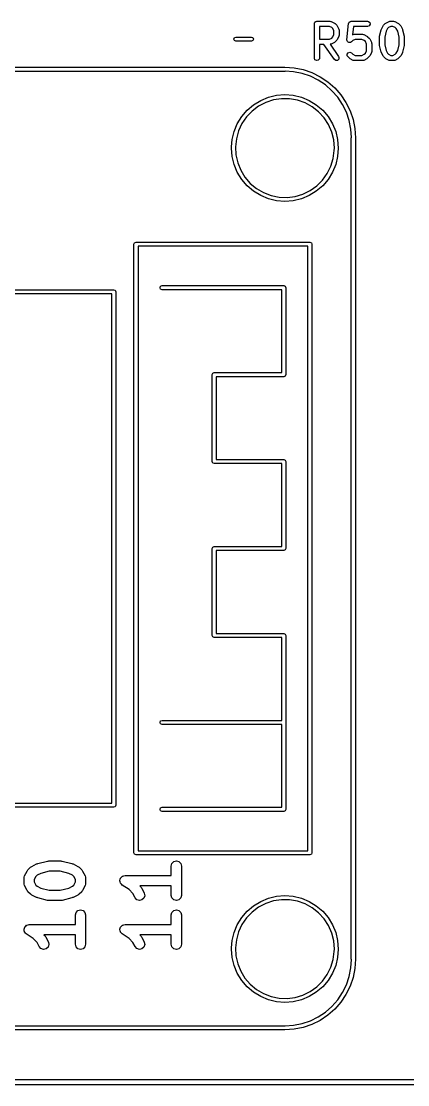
# Model space of a CAD drawing. Extents: x 10 to 287, y -200 to -10.
# Drawn here: x 117.65 to 128.94, y -122.34 to -91.28 of the extents above; entities that cross this region are included whole.
import ezdxf

# ---------------------------------------------------------------- set-up
doc = ezdxf.new("R2010")
doc.units = 0
doc.layers.add('BLACK', color=7, linetype='CONTINUOUS')

msp = doc.modelspace()

# ---------------------------------------------------------------- linework, layer by layer
at = {"layer": 'BLACK', "linetype": 'CONTINUOUS'}
for p, q in [((126.212, -91.3394), (126.214, -91.3365)), ((126.214, -91.3365), (126.215, -91.3267)), ((126.215, -91.3267), (126.228, -91.3118)), ((126.228, -91.3118), (126.238, -91.2949)), ((126.238, -91.2949), (126.244, -91.2926)), ((126.244, -91.2926), (126.248, -91.2874)), ((126.248, -91.2874), (126.267, -91.284)), ((126.267, -91.284), (126.286, -91.2774)), ((126.286, -91.2774), (126.667, -91.2774)), ((126.667, -91.2774), (126.692, -91.2819)), ((126.692, -91.2819), (126.696, -91.2848)), ((126.696, -91.2848), (126.7, -91.2853)), ((126.7, -91.2853), (126.795, -91.3329)), ((126.795, -91.3329), (126.813, -91.3463)), ((127.212, -91.3394), (127.213, -91.3367)), ((127.213, -91.3367), (127.218, -91.3198)), ((127.218, -91.3198), (127.23, -91.3087)), ((127.23, -91.3087), (127.238, -91.2949)), ((127.238, -91.2949), (127.247, -91.2913)), ((127.247, -91.2913), (127.255, -91.284)), ((127.255, -91.284), (127.271, -91.2828)), ((127.271, -91.2828), (127.286, -91.2774)), ((127.286, -91.2774), (127.762, -91.2774)), ((127.762, -91.2774), (127.788, -91.2819)), ((127.788, -91.2819), (127.827, -91.3149)), ((127.827, -91.3149), (127.836, -91.3654)), ((128.28, -91.347), (128.299, -91.3341)), ((128.299, -91.3341), (128.3, -91.3329)), ((128.3, -91.3329), (128.395, -91.2853)), ((128.395, -91.2853), (128.42, -91.2779)), ((128.42, -91.2779), (128.424, -91.2789)), ((128.424, -91.2789), (128.429, -91.2774)), ((128.429, -91.2774), (128.524, -91.2774)), ((128.524, -91.2774), (128.549, -91.2819)), ((128.549, -91.2819), (128.553, -91.2848)), ((128.553, -91.2848), (128.557, -91.2853)), ((128.557, -91.2853), (128.653, -91.3329)), ((128.653, -91.3329), (128.671, -91.3463)), ((126.211, -91.3524), (126.212, -91.3426)), ((126.211, -92.3524), (126.211, -91.3524)), ((126.212, -91.3426), (126.212, -91.3394)), ((126.361, -91.4274), (126.361, -91.8012)), ((126.649, -91.4274), (126.361, -91.4274)), ((126.717, -91.4616), (126.649, -91.4274)), ((126.748, -91.492), (126.717, -91.4616)), ((126.782, -91.5606), (126.748, -91.492)), ((126.782, -91.668), (126.782, -91.5606)), ((126.813, -91.3463), (126.815, -91.347)), ((126.815, -91.347), (126.863, -91.3946)), ((126.863, -91.3946), (126.875, -91.413)), ((126.875, -91.413), (126.877, -91.4141)), ((126.877, -91.4141), (126.924, -91.5093)), ((126.924, -91.5093), (126.932, -91.5343)), ((126.932, -91.5343), (126.931, -91.5386)), ((126.931, -91.5386), (126.932, -91.5429)), ((126.932, -91.5429), (126.932, -91.6857)), ((127.163, -91.8211), (127.211, -91.3449)), ((127.211, -91.3449), (127.212, -91.3411)), ((127.212, -91.3411), (127.212, -91.3394)), ((127.354, -91.4274), (127.329, -91.6756)), ((127.762, -91.4274), (127.354, -91.4274)), ((127.81, -91.4098), (127.762, -91.4274)), ((127.836, -91.3654), (127.81, -91.4098)), ((128.118, -91.7151), (128.165, -91.5247)), ((128.165, -91.5247), (128.171, -91.5128)), ((128.171, -91.5093), (128.219, -91.4141)), ((128.171, -91.5128), (128.171, -91.5093)), ((128.219, -91.4141), (128.232, -91.3961)), ((128.232, -91.3961), (128.233, -91.3946)), ((128.233, -91.3946), (128.28, -91.347)), ((128.309, -91.569), (128.265, -91.7426)), ((128.347, -91.492), (128.309, -91.569)), ((128.378, -91.4616), (128.347, -91.492)), ((128.446, -91.4274), (128.378, -91.4616)), ((128.506, -91.4274), (128.446, -91.4274)), ((128.575, -91.4616), (128.506, -91.4274)), ((128.605, -91.492), (128.575, -91.4616)), ((128.644, -91.569), (128.605, -91.492)), ((128.687, -91.7426), (128.644, -91.569)), ((128.671, -91.3463), (128.672, -91.347)), ((128.672, -91.347), (128.72, -91.3946)), ((128.72, -91.3946), (128.733, -91.413)), ((128.733, -91.413), (128.734, -91.4141)), ((128.734, -91.4141), (128.781, -91.5093)), ((128.781, -91.5093), (128.785, -91.5217)), ((128.785, -91.5217), (128.787, -91.5247)), ((128.787, -91.5247), (128.835, -91.7151)), ((123.857, -91.7971), (123.875, -91.7546)), ((123.875, -91.8395), (123.857, -91.7971)), ((123.875, -91.7546), (123.917, -91.7371)), ((123.917, -91.8571), (123.875, -91.8395)), ((123.917, -91.7371), (124.372, -91.7371)), ((124.372, -91.8571), (123.917, -91.8571)), ((124.372, -91.7371), (124.414, -91.7546)), ((124.414, -91.8395), (124.372, -91.8571)), ((124.414, -91.7546), (124.432, -91.7971)), ((124.432, -91.7971), (124.414, -91.8395)), ((126.361, -91.8012), (126.649, -91.8012)), ((126.485, -91.9512), (126.361, -91.9512)), ((126.361, -91.9512), (126.361, -92.3524)), ((126.796, -92.3954), (126.485, -91.9512)), ((126.649, -91.8012), (126.717, -91.7669)), ((126.671, -91.9497), (126.668, -91.9508)), ((126.668, -91.9508), (126.919, -92.3094)), ((126.675, -91.9507), (126.671, -91.9497)), ((126.7, -91.9433), (126.675, -91.9507)), ((126.795, -91.8957), (126.7, -91.9433)), ((126.717, -91.7669), (126.748, -91.7365)), ((126.748, -91.7365), (126.782, -91.668)), ((126.797, -91.8945), (126.795, -91.8957)), ((126.815, -91.8816), (126.797, -91.8945)), ((126.863, -91.834), (126.815, -91.8816)), ((126.877, -91.8145), (126.863, -91.8325)), ((126.863, -91.8325), (126.863, -91.834)), ((126.924, -91.7193), (126.877, -91.8145)), ((126.925, -91.7148), (126.924, -91.7193)), ((126.928, -91.7114), (126.925, -91.7148)), ((126.932, -91.6857), (126.928, -91.7114)), ((127.164, -91.8216), (127.163, -91.8211)), ((127.163, -91.822), (127.164, -91.8216)), ((127.17, -91.8464), (127.163, -91.822)), ((127.176, -91.8708), (127.17, -91.8464)), ((127.177, -91.8711), (127.176, -91.8708)), ((127.177, -91.8716), (127.177, -91.8711)), ((127.197, -91.886), (127.177, -91.8716)), ((127.218, -91.9008), (127.197, -91.886)), ((127.219, -91.901), (127.218, -91.9007)), ((127.218, -91.9007), (127.218, -91.9008)), ((127.244, -91.8988), (127.219, -91.901)), ((127.269, -91.8969), (127.244, -91.8988)), ((127.27, -91.8965), (127.269, -91.8966)), ((127.269, -91.8966), (127.269, -91.8969)), ((127.291, -91.8816), (127.27, -91.8965)), ((127.33, -91.8426), (127.291, -91.8816)), ((127.329, -91.6756), (127.347, -91.6663)), ((127.399, -91.8083), (127.33, -91.8426)), ((127.347, -91.6663), (127.372, -91.6588)), ((127.372, -91.6588), (127.377, -91.6599)), ((127.377, -91.6599), (127.381, -91.6583)), ((127.381, -91.6583), (127.619, -91.6583)), ((127.601, -91.8083), (127.399, -91.8083)), ((127.67, -91.8426), (127.601, -91.8083)), ((127.619, -91.6583), (127.645, -91.6629)), ((127.645, -91.6629), (127.648, -91.6657)), ((127.648, -91.6657), (127.653, -91.6663)), ((127.653, -91.6663), (127.748, -91.7139)), ((127.7, -91.873), (127.67, -91.8426)), ((127.735, -91.9415), (127.7, -91.873)), ((127.735, -92.1442), (127.735, -91.9415)), ((127.748, -91.7139), (127.766, -91.7272)), ((127.766, -91.7272), (127.767, -91.7279)), ((127.767, -91.7279), (127.815, -91.7755)), ((127.815, -91.7755), (127.828, -91.7939)), ((127.828, -91.7939), (127.829, -91.795)), ((127.829, -91.795), (127.877, -91.8903)), ((127.877, -91.8903), (127.884, -91.9152)), ((127.884, -91.9152), (127.883, -91.9196)), ((127.883, -91.9196), (127.885, -91.9238)), ((127.885, -91.9238), (127.885, -92.1619)), ((128.115, -91.7333), (128.118, -91.7186)), ((128.115, -91.9714), (128.115, -91.7333)), ((128.118, -91.7186), (128.118, -91.7151)), ((128.265, -91.7426), (128.265, -91.9622)), ((128.687, -91.9622), (128.687, -91.7426)), ((128.835, -91.7151), (128.836, -91.7301)), ((128.836, -91.7301), (128.837, -91.7333)), ((128.837, -91.7333), (128.837, -91.9714)), ((127.166, -92.2377), (127.195, -92.1957)), ((127.17, -92.2888), (127.166, -92.2377)), ((127.195, -92.1957), (127.245, -92.1824)), ((127.245, -92.1824), (127.291, -92.2041)), ((127.291, -92.2041), (127.33, -92.2431)), ((127.33, -92.2431), (127.399, -92.2774)), ((127.601, -92.2774), (127.67, -92.2431)), ((127.67, -92.2431), (127.7, -92.2127)), ((127.7, -92.2127), (127.735, -92.1442)), ((127.877, -92.1954), (127.829, -92.2907)), ((127.88, -92.1876), (127.877, -92.191)), ((127.877, -92.191), (127.877, -92.1954)), ((127.885, -92.1619), (127.88, -92.1876)), ((128.117, -91.9747), (128.115, -91.9714)), ((128.118, -91.9896), (128.117, -91.9747)), ((128.165, -92.1801), (128.118, -91.9896)), ((128.167, -92.183), (128.165, -92.1801)), ((128.171, -92.1954), (128.167, -92.183)), ((128.219, -92.2907), (128.171, -92.1954)), ((128.265, -91.9622), (128.309, -92.1357)), ((128.309, -92.1357), (128.347, -92.2127)), ((128.347, -92.2127), (128.378, -92.2431)), ((128.378, -92.2431), (128.446, -92.2774)), ((128.506, -92.2774), (128.575, -92.2431)), ((128.575, -92.2431), (128.605, -92.2127)), ((128.605, -92.2127), (128.644, -92.1357)), ((128.644, -92.1357), (128.687, -91.9622)), ((128.781, -92.1954), (128.734, -92.2907)), ((128.782, -92.1919), (128.781, -92.1954)), ((128.787, -92.1801), (128.782, -92.1919)), ((128.835, -91.9896), (128.787, -92.1801)), ((128.837, -91.9714), (128.834, -91.9862)), ((128.834, -91.9862), (128.835, -91.9896)), ((126.228, -92.4006), (126.211, -92.3524)), ((126.273, -92.4262), (126.228, -92.4006)), ((126.323, -92.4173), (126.273, -92.4262)), ((126.356, -92.378), (126.323, -92.4173)), ((126.361, -92.3524), (126.356, -92.378)), ((126.838, -92.4248), (126.796, -92.3954)), ((126.889, -92.4204), (126.838, -92.4248)), ((126.925, -92.3841), (126.889, -92.4204)), ((126.919, -92.3094), (126.93, -92.333)), ((126.93, -92.333), (126.925, -92.3841)), ((127.185, -92.3102), (127.17, -92.2888)), ((127.233, -92.3578), (127.185, -92.3102)), ((127.234, -92.3585), (127.233, -92.3578)), ((127.252, -92.3718), (127.234, -92.3585)), ((127.347, -92.4195), (127.252, -92.3718)), ((127.352, -92.42), (127.347, -92.4195)), ((127.355, -92.4229), (127.352, -92.42)), ((127.381, -92.4274), (127.355, -92.4229)), ((127.619, -92.4274), (127.381, -92.4274)), ((127.399, -92.2774), (127.601, -92.2774)), ((127.623, -92.4258), (127.619, -92.4274)), ((127.628, -92.4269), (127.623, -92.4258)), ((127.653, -92.4195), (127.628, -92.4269)), ((127.748, -92.3718), (127.653, -92.4195)), ((127.749, -92.3707), (127.748, -92.3718)), ((127.767, -92.3578), (127.749, -92.3707)), ((127.815, -92.3102), (127.767, -92.3578)), ((127.816, -92.3087), (127.815, -92.3102)), ((127.829, -92.2907), (127.816, -92.3087)), ((128.22, -92.2918), (128.219, -92.2907)), ((128.233, -92.3102), (128.22, -92.2918)), ((128.28, -92.3578), (128.233, -92.3102)), ((128.282, -92.3585), (128.28, -92.3578)), ((128.3, -92.3718), (128.282, -92.3585)), ((128.395, -92.4195), (128.3, -92.3718)), ((128.399, -92.42), (128.395, -92.4195)), ((128.403, -92.4229), (128.399, -92.42)), ((128.429, -92.4274), (128.403, -92.4229)), ((128.524, -92.4274), (128.429, -92.4274)), ((128.446, -92.2774), (128.506, -92.2774)), ((128.528, -92.4258), (128.524, -92.4274)), ((128.532, -92.4269), (128.528, -92.4258)), ((128.557, -92.4195), (128.532, -92.4269)), ((128.653, -92.3718), (128.557, -92.4195)), ((128.654, -92.3707), (128.653, -92.3718)), ((128.672, -92.3578), (128.654, -92.3707)), ((128.72, -92.3102), (128.672, -92.3578)), ((128.734, -92.2907), (128.72, -92.3087)), ((128.72, -92.3087), (128.72, -92.3102)), ((125.35, -92.74), (77.85, -92.74)), ((104.608, -92.62), (125.35, -92.62)), ((125.35, -92.62), (125.619, -92.6376)), ((125.359, -92.7364), (125.35, -92.74)), ((125.604, -92.7525), (125.359, -92.7364)), ((125.853, -92.8021), (125.604, -92.7525)), ((125.619, -92.6376), (125.883, -92.6902)), ((126.094, -92.8838), (125.853, -92.8021)), ((125.883, -92.6902), (126.138, -92.7768)), ((126.322, -92.9963), (126.094, -92.8838)), ((126.138, -92.7768), (126.38, -92.896)), ((126.534, -93.1376), (126.322, -92.9963)), ((126.38, -92.896), (126.604, -93.0457)), ((126.725, -93.3053), (126.534, -93.1376)), ((126.604, -93.0457), (126.807, -93.2234)), ((124.642, -93.59), (124.868, -93.4964)), ((124.868, -93.4964), (125.106, -93.4392)), ((125.106, -93.4392), (125.35, -93.42)), ((125.35, -93.42), (125.594, -93.4392)), ((125.594, -93.4392), (125.832, -93.4964)), ((125.832, -93.4964), (126.058, -93.59)), ((126.892, -93.4965), (126.725, -93.3053)), ((126.807, -93.2234), (126.984, -93.426)), ((127.034, -93.7079), (126.892, -93.4965)), ((126.984, -93.426), (127.134, -93.65)), ((124.247, -93.8769), (124.433, -93.7179)), ((124.58, -93.7573), (124.391, -93.8995)), ((124.433, -93.7179), (124.642, -93.59)), ((124.79, -93.648), (124.58, -93.7573)), ((125.015, -93.5744), (124.79, -93.648)), ((125.249, -93.5386), (125.015, -93.5744)), ((125.486, -93.5415), (125.249, -93.5386)), ((125.719, -93.583), (125.486, -93.5415)), ((125.942, -93.662), (125.719, -93.583)), ((126.15, -93.7765), (125.942, -93.662)), ((126.058, -93.59), (126.267, -93.7179)), ((126.335, -93.9232), (126.15, -93.7765)), ((126.267, -93.7179), (126.453, -93.8769)), ((127.146, -93.936), (127.034, -93.7079)), ((127.134, -93.65), (127.253, -93.8917)), ((123.96, -94.2718), (124.088, -94.0631)), ((124.088, -94.0631), (124.247, -93.8769)), ((124.227, -94.0707), (124.094, -94.2663)), ((124.391, -93.8995), (124.227, -94.0707)), ((126.495, -94.0984), (126.335, -93.9232)), ((126.453, -93.8769), (126.612, -94.0631)), ((126.623, -94.2972), (126.495, -94.0984)), ((126.612, -94.0631), (126.74, -94.2718)), ((127.228, -94.1768), (127.146, -93.936)), ((127.253, -93.8917), (127.34, -94.1468)), ((123.866, -94.4979), (123.96, -94.2718)), ((124.094, -94.2663), (123.994, -94.4811)), ((126.718, -94.5143), (126.623, -94.2972)), ((126.74, -94.2718), (126.834, -94.4979)), ((127.278, -94.4262), (127.228, -94.1768)), ((127.294, -94.6713), (127.278, -94.4262)), ((127.34, -94.1468), (127.392, -94.4111)), ((127.392, -94.4111), (127.41, -94.68)), ((123.793, -94.9447), (123.809, -94.736)), ((123.809, -94.736), (123.866, -94.4979)), ((123.931, -94.7092), (123.905, -94.9447)), ((123.994, -94.4811), (123.931, -94.7092)), ((126.776, -94.744), (126.718, -94.5143)), ((126.795, -94.98), (126.776, -94.744)), ((126.834, -94.4979), (126.891, -94.736)), ((126.891, -94.736), (126.91, -94.98)), ((127.29, -94.68), (127.294, -94.6713)), ((127.29, -118.68), (127.29, -94.68)), ((127.41, -94.68), (127.41, -118.68)), ((123.79, -94.98), (123.793, -94.9447)), ((123.809, -95.224), (123.79, -94.98)), ((123.905, -94.9447), (123.919, -95.1811)), ((126.762, -95.2854), (126.793, -95.0506)), ((126.793, -95.0506), (126.795, -94.98)), ((126.91, -94.98), (126.891, -95.224)), ((123.866, -95.4621), (123.809, -95.224)), ((123.919, -95.1811), (123.971, -95.4121)), ((126.693, -95.5119), (126.762, -95.2854)), ((126.891, -95.224), (126.834, -95.4621)), ((123.96, -95.6882), (123.866, -95.4621)), ((124.088, -95.8969), (123.96, -95.6882)), ((123.971, -95.4121), (124.06, -95.6315)), ((124.06, -95.6315), (124.184, -95.8334)), ((126.589, -95.7242), (126.693, -95.5119)), ((126.74, -95.6882), (126.612, -95.8969)), ((126.834, -95.4621), (126.74, -95.6882)), ((124.247, -96.0831), (124.088, -95.8969)), ((124.184, -95.8334), (124.339, -96.0124)), ((126.283, -96.0836), (126.45, -95.9165)), ((126.45, -95.9165), (126.589, -95.7242)), ((126.612, -95.8969), (126.453, -96.0831)), ((124.433, -96.2421), (124.247, -96.0831)), ((124.339, -96.0124), (124.521, -96.1636)), ((124.642, -96.37), (124.433, -96.2421)), ((124.521, -96.1636), (124.726, -96.2831)), ((124.726, -96.2831), (124.947, -96.3676)), ((125.877, -96.3253), (126.09, -96.2211)), ((126.267, -96.2421), (126.058, -96.37)), ((126.09, -96.2211), (126.283, -96.0836)), ((126.453, -96.0831), (126.267, -96.2421)), ((124.868, -96.4636), (124.642, -96.37)), ((125.106, -96.5208), (124.868, -96.4636)), ((124.947, -96.3676), (125.179, -96.4148)), ((125.35, -96.54), (125.106, -96.5208)), ((125.179, -96.4148), (125.416, -96.4234)), ((125.594, -96.5208), (125.35, -96.54)), ((125.416, -96.4234), (125.65, -96.3934)), ((125.832, -96.4636), (125.594, -96.5208)), ((125.65, -96.3934), (125.877, -96.3253)), ((126.058, -96.37), (125.832, -96.4636)), ((120.94, -97.79), (120.958, -97.7476)), ((120.94, -115.57), (120.94, -97.79)), ((120.958, -97.7476), (121, -97.73)), ((121, -97.73), (126.08, -97.73)), ((121.06, -97.85), (121.06, -115.51)), ((126.02, -97.85), (121.06, -97.85)), ((126.02, -115.51), (126.02, -97.85)), ((126.08, -97.73), (126.122, -97.7476)), ((126.122, -97.7476), (126.14, -97.79)), ((126.14, -97.79), (126.14, -115.57)), ((121.702, -99.06), (121.72, -99.0176)), ((121.72, -99.1024), (121.702, -99.06)), ((121.72, -99.0176), (121.762, -99)), ((121.762, -99.12), (121.72, -99.1024)), ((121.762, -99), (125.318, -99)), ((125.318, -99), (125.36, -99.0176)), ((125.36, -99.0176), (125.378, -99.06)), ((125.378, -99.06), (125.378, -101.6)), ((102.35, -99.12), (120.35, -99.12)), ((120.29, -99.24), (102.41, -99.24)), ((120.29, -114.12), (120.29, -99.24)), ((120.35, -99.12), (120.392, -99.1376)), ((120.392, -99.1376), (120.41, -99.18)), ((120.41, -99.18), (120.41, -114.18)), ((125.258, -99.12), (121.762, -99.12)), ((125.258, -101.54), (125.258, -99.12)), ((123.226, -101.6), (123.244, -101.558)), ((123.244, -101.558), (123.286, -101.54)), ((123.286, -101.54), (125.258, -101.54)), ((123.226, -104.14), (123.226, -101.6)), ((125.318, -101.66), (123.346, -101.66)), ((123.346, -101.66), (123.346, -104.08)), ((125.36, -101.642), (125.318, -101.66)), ((125.378, -101.6), (125.36, -101.642)), ((123.244, -104.182), (123.226, -104.14)), ((123.286, -104.2), (123.244, -104.182)), ((125.258, -104.2), (123.286, -104.2)), ((123.346, -104.08), (125.318, -104.08)), ((125.258, -106.62), (125.258, -104.2)), ((125.318, -104.08), (125.36, -104.098)), ((125.36, -104.098), (125.378, -104.14)), ((125.378, -104.14), (125.378, -106.68)), ((123.226, -106.68), (123.244, -106.638)), ((123.226, -109.22), (123.226, -106.68)), ((123.244, -106.638), (123.286, -106.62)), ((123.286, -106.62), (125.258, -106.62)), ((125.318, -106.74), (123.346, -106.74)), ((123.346, -106.74), (123.346, -109.16)), ((125.36, -106.722), (125.318, -106.74)), ((125.378, -106.68), (125.36, -106.722)), ((123.244, -109.262), (123.226, -109.22)), ((123.286, -109.28), (123.244, -109.262)), ((125.258, -109.28), (123.286, -109.28)), ((123.346, -109.16), (125.318, -109.16)), ((125.258, -111.7), (125.258, -109.28)), ((125.318, -109.16), (125.36, -109.178)), ((125.36, -109.178), (125.378, -109.22)), ((125.378, -109.22), (125.378, -114.3)), ((121.702, -111.76), (121.72, -111.718)), ((121.72, -111.802), (121.702, -111.76)), ((121.72, -111.718), (121.762, -111.7)), ((121.762, -111.82), (121.72, -111.802)), ((121.762, -111.7), (125.258, -111.7)), ((125.258, -111.82), (121.762, -111.82)), ((125.258, -114.24), (125.258, -111.82)), ((103.372, -114.12), (120.29, -114.12)), ((120.35, -114.24), (103.413, -114.24)), ((120.392, -114.222), (120.35, -114.24)), ((120.41, -114.18), (120.392, -114.222)), ((121.702, -114.3), (121.72, -114.258)), ((121.72, -114.342), (121.702, -114.3)), ((121.72, -114.258), (121.762, -114.24)), ((121.762, -114.24), (125.258, -114.24)), ((125.378, -114.3), (125.36, -114.342)), ((121.762, -114.36), (121.72, -114.342)), ((125.318, -114.36), (121.762, -114.36)), ((125.36, -114.342), (125.318, -114.36)), ((120.958, -115.612), (120.94, -115.57)), ((121.06, -115.51), (126.02, -115.51)), ((126.14, -115.57), (126.122, -115.612)), ((118.128, -115.883), (118.414, -115.812)), ((118.414, -115.812), (118.432, -115.812)), ((118.432, -115.812), (118.45, -115.807)), ((118.45, -115.807), (118.807, -115.807)), ((118.807, -115.807), (118.825, -115.812)), ((118.825, -115.812), (118.844, -115.812)), ((118.844, -115.812), (119.129, -115.883)), ((121, -115.63), (120.958, -115.612)), ((126.08, -115.63), (121, -115.63)), ((122.029, -115.957), (122.049, -115.882)), ((122.049, -115.882), (122.104, -115.827)), ((122.104, -115.827), (122.179, -115.807)), ((122.179, -115.807), (122.254, -115.827)), ((122.254, -115.827), (122.308, -115.882)), ((122.308, -115.882), (122.329, -115.957)), ((126.122, -115.612), (126.08, -115.63)), ((117.744, -116.247), (117.816, -116.104)), ((117.816, -116.104), (117.832, -116.086)), ((117.832, -116.086), (117.844, -116.065)), ((117.844, -116.065), (117.915, -115.994)), ((117.915, -115.994), (117.936, -115.982)), ((117.936, -115.982), (117.954, -115.966)), ((117.954, -115.966), (118.097, -115.894)), ((118.097, -115.894), (118.113, -115.891)), ((118.217, -116.17), (118.11, -116.223)), ((118.113, -115.891), (118.128, -115.883)), ((118.468, -116.107), (118.217, -116.17)), ((118.789, -116.107), (118.468, -116.107)), ((119.041, -116.17), (118.789, -116.107)), ((119.147, -116.223), (119.041, -116.17)), ((119.129, -115.883), (119.144, -115.891)), ((119.144, -115.891), (119.16, -115.894)), ((119.16, -115.894), (119.303, -115.966)), ((119.303, -115.966), (119.321, -115.982)), ((119.321, -115.982), (119.342, -115.994)), ((119.342, -115.994), (119.413, -116.065)), ((119.413, -116.065), (119.425, -116.086)), ((119.425, -116.086), (119.441, -116.104)), ((119.441, -116.104), (119.513, -116.247)), ((122.029, -116.236), (122.029, -115.957)), ((122.329, -115.957), (122.329, -116.814)), ((117.729, -116.314), (117.737, -116.281)), ((117.729, -116.457), (117.729, -116.314)), ((117.737, -116.49), (117.729, -116.457)), ((117.737, -116.281), (117.744, -116.247)), ((117.744, -116.524), (117.737, -116.49)), ((118.073, -116.26), (118.029, -116.35)), ((118.029, -116.35), (118.029, -116.422)), ((118.029, -116.422), (118.073, -116.511)), ((118.11, -116.223), (118.073, -116.26)), ((119.184, -116.26), (119.147, -116.223)), ((119.229, -116.35), (119.184, -116.26)), ((119.184, -116.511), (119.229, -116.422)), ((119.229, -116.422), (119.229, -116.35)), ((119.513, -116.247), (119.52, -116.281)), ((119.52, -116.49), (119.513, -116.524)), ((119.52, -116.281), (119.529, -116.314)), ((119.529, -116.457), (119.52, -116.49)), ((119.529, -116.314), (119.529, -116.457)), ((120.529, -116.376), (120.54, -116.344)), ((120.53, -116.381), (120.529, -116.376)), ((120.529, -116.386), (120.53, -116.381)), ((120.537, -116.419), (120.529, -116.386)), ((120.544, -116.452), (120.537, -116.419)), ((120.54, -116.344), (120.549, -116.311)), ((120.547, -116.456), (120.544, -116.452)), ((120.549, -116.461), (120.547, -116.456)), ((120.549, -116.311), (120.552, -116.307)), ((120.573, -116.485), (120.549, -116.461)), ((120.552, -116.307), (120.554, -116.303)), ((120.554, -116.303), (120.579, -116.28)), ((120.595, -116.511), (120.573, -116.485)), ((120.579, -116.28), (120.604, -116.256)), ((120.604, -116.256), (120.608, -116.255)), ((120.608, -116.255), (120.612, -116.251)), ((120.612, -116.251), (120.646, -116.245)), ((120.646, -116.245), (120.679, -116.236)), ((120.679, -116.236), (122.029, -116.236)), ((117.816, -116.667), (117.744, -116.524)), ((117.832, -116.685), (117.816, -116.667)), ((117.844, -116.706), (117.832, -116.685)), ((117.915, -116.777), (117.844, -116.706)), ((117.936, -116.79), (117.915, -116.777)), ((117.954, -116.806), (117.936, -116.79)), ((118.097, -116.877), (117.954, -116.806)), ((118.073, -116.511), (118.11, -116.548)), ((118.11, -116.548), (118.217, -116.601)), ((118.217, -116.601), (118.468, -116.664)), ((118.468, -116.664), (118.789, -116.664)), ((118.789, -116.664), (119.041, -116.601)), ((119.041, -116.601), (119.147, -116.548)), ((119.147, -116.548), (119.184, -116.511)), ((119.303, -116.806), (119.16, -116.877)), ((119.321, -116.79), (119.303, -116.806)), ((119.342, -116.777), (119.321, -116.79)), ((119.413, -116.706), (119.342, -116.777)), ((119.425, -116.685), (119.413, -116.706)), ((119.441, -116.667), (119.425, -116.685)), ((119.513, -116.524), (119.441, -116.667)), ((120.797, -116.645), (120.595, -116.511)), ((120.912, -116.76), (120.797, -116.645)), ((120.973, -116.881), (120.912, -116.76)), ((122.029, -116.536), (121.112, -116.536)), ((121.112, -116.536), (121.142, -116.565)), ((121.142, -116.565), (121.154, -116.586)), ((121.154, -116.586), (121.17, -116.604)), ((121.17, -116.604), (121.241, -116.747)), ((121.241, -116.747), (121.257, -116.823)), ((122.029, -116.814), (122.029, -116.536)), ((122.049, -116.889), (122.029, -116.814)), ((122.329, -116.814), (122.308, -116.889)), ((118.113, -116.88), (118.097, -116.877)), ((118.128, -116.888), (118.113, -116.88)), ((118.414, -116.96), (118.128, -116.888)), ((118.432, -116.959), (118.414, -116.96)), ((118.45, -116.964), (118.432, -116.959)), ((118.807, -116.964), (118.45, -116.964)), ((118.825, -116.959), (118.807, -116.964)), ((118.844, -116.96), (118.825, -116.959)), ((119.129, -116.888), (118.844, -116.96)), ((119.144, -116.88), (119.129, -116.888)), ((119.16, -116.877), (119.144, -116.88)), ((121.024, -116.939), (120.973, -116.881)), ((121.098, -116.964), (121.024, -116.939)), ((121.174, -116.948), (121.098, -116.964)), ((121.232, -116.897), (121.174, -116.948)), ((121.257, -116.823), (121.232, -116.897)), ((122.104, -116.944), (122.049, -116.889)), ((122.179, -116.964), (122.104, -116.944)), ((122.254, -116.944), (122.179, -116.964)), ((122.308, -116.889), (122.254, -116.944)), ((124.247, -117.277), (124.433, -117.118)), ((124.433, -117.118), (124.642, -116.99)), ((124.79, -117.048), (124.58, -117.157)), ((124.642, -116.99), (124.868, -116.896)), ((125.015, -116.974), (124.79, -117.048)), ((124.868, -116.896), (125.106, -116.839)), ((125.249, -116.939), (125.015, -116.974)), ((125.106, -116.839), (125.35, -116.82)), ((125.486, -116.941), (125.249, -116.939)), ((125.35, -116.82), (125.594, -116.839)), ((125.719, -116.983), (125.486, -116.941)), ((125.594, -116.839), (125.832, -116.896)), ((125.942, -117.062), (125.719, -116.983)), ((125.832, -116.896), (126.058, -116.99)), ((126.15, -117.176), (125.942, -117.062)), ((126.058, -116.99), (126.267, -117.118)), ((126.267, -117.118), (126.453, -117.277)), ((119.229, -117.386), (119.249, -117.311)), ((119.229, -117.664), (119.229, -117.386)), ((119.249, -117.311), (119.304, -117.256)), ((119.304, -117.256), (119.379, -117.236)), ((119.379, -117.236), (119.454, -117.256)), ((119.454, -117.256), (119.508, -117.311)), ((119.508, -117.311), (119.529, -117.386)), ((119.529, -117.386), (119.529, -118.243)), ((122.029, -117.386), (122.049, -117.311)), ((122.029, -117.664), (122.029, -117.386)), ((122.049, -117.311), (122.104, -117.256)), ((122.104, -117.256), (122.179, -117.236)), ((122.179, -117.236), (122.254, -117.256)), ((122.254, -117.256), (122.308, -117.311)), ((122.308, -117.311), (122.329, -117.386)), ((122.329, -117.386), (122.329, -118.243)), ((124.088, -117.463), (124.247, -117.277)), ((124.391, -117.299), (124.227, -117.471)), ((124.58, -117.157), (124.391, -117.299)), ((126.335, -117.323), (126.15, -117.176)), ((126.495, -117.498), (126.335, -117.323)), ((126.453, -117.277), (126.612, -117.463)), ((117.74, -117.772), (117.749, -117.739)), ((117.749, -117.739), (117.752, -117.736)), ((117.752, -117.736), (117.754, -117.731)), ((117.754, -117.731), (117.779, -117.709)), ((117.779, -117.709), (117.804, -117.684)), ((117.804, -117.684), (117.808, -117.683)), ((117.808, -117.683), (117.812, -117.68)), ((117.812, -117.68), (117.846, -117.673)), ((117.846, -117.673), (117.879, -117.664)), ((117.879, -117.664), (119.229, -117.664)), ((120.54, -117.772), (120.549, -117.739)), ((120.549, -117.739), (120.552, -117.736)), ((120.552, -117.736), (120.554, -117.731)), ((120.554, -117.731), (120.579, -117.709)), ((120.579, -117.709), (120.604, -117.684)), ((120.604, -117.684), (120.608, -117.683)), ((120.608, -117.683), (120.612, -117.68)), ((120.612, -117.68), (120.646, -117.673)), ((120.646, -117.673), (120.679, -117.664)), ((120.679, -117.664), (122.029, -117.664)), ((123.866, -117.898), (123.96, -117.672)), ((123.96, -117.672), (124.088, -117.463)), ((124.094, -117.666), (123.994, -117.881)), ((124.227, -117.471), (124.094, -117.666)), ((126.623, -117.697), (126.495, -117.498)), ((126.612, -117.463), (126.74, -117.672)), ((126.718, -117.914), (126.623, -117.697)), ((126.74, -117.672), (126.834, -117.898)), ((117.729, -117.805), (117.74, -117.772)), ((117.73, -117.809), (117.729, -117.805)), ((117.729, -117.814), (117.73, -117.809)), ((117.737, -117.847), (117.729, -117.814)), ((117.744, -117.881), (117.737, -117.847)), ((117.747, -117.884), (117.744, -117.881)), ((117.749, -117.889), (117.747, -117.884)), ((117.773, -117.913), (117.749, -117.889)), ((117.795, -117.939), (117.773, -117.913)), ((117.997, -118.074), (117.795, -117.939)), ((119.229, -117.964), (118.312, -117.964)), ((118.312, -117.964), (118.342, -117.994)), ((118.342, -117.994), (118.354, -118.015)), ((118.354, -118.015), (118.37, -118.033)), ((118.37, -118.033), (118.441, -118.176)), ((119.229, -118.243), (119.229, -117.964)), ((120.529, -117.805), (120.54, -117.772)), ((120.53, -117.809), (120.529, -117.805)), ((120.529, -117.814), (120.53, -117.809)), ((120.537, -117.847), (120.529, -117.814)), ((120.544, -117.881), (120.537, -117.847)), ((120.547, -117.884), (120.544, -117.881)), ((120.549, -117.889), (120.547, -117.884)), ((120.573, -117.913), (120.549, -117.889)), ((120.595, -117.939), (120.573, -117.913)), ((120.797, -118.074), (120.595, -117.939)), ((122.029, -117.964), (121.112, -117.964)), ((121.112, -117.964), (121.142, -117.994)), ((121.142, -117.994), (121.154, -118.015)), ((121.154, -118.015), (121.17, -118.033)), ((121.17, -118.033), (121.241, -118.176)), ((122.029, -118.243), (122.029, -117.964)), ((123.809, -118.136), (123.866, -117.898)), ((123.994, -117.881), (123.931, -118.109)), ((126.776, -118.144), (126.718, -117.914)), ((126.834, -117.898), (126.891, -118.136)), ((118.112, -118.189), (117.997, -118.074)), ((118.173, -118.31), (118.112, -118.189)), ((118.224, -118.368), (118.173, -118.31)), ((118.432, -118.326), (118.374, -118.377)), ((118.457, -118.252), (118.432, -118.326)), ((118.441, -118.176), (118.457, -118.252)), ((119.249, -118.318), (119.229, -118.243)), ((119.304, -118.373), (119.249, -118.318)), ((119.508, -118.318), (119.454, -118.373)), ((119.529, -118.243), (119.508, -118.318)), ((120.912, -118.189), (120.797, -118.074)), ((120.973, -118.31), (120.912, -118.189)), ((121.024, -118.368), (120.973, -118.31)), ((121.232, -118.326), (121.174, -118.377)), ((121.257, -118.252), (121.232, -118.326)), ((121.241, -118.176), (121.257, -118.252)), ((122.049, -118.318), (122.029, -118.243)), ((122.104, -118.373), (122.049, -118.318)), ((122.308, -118.318), (122.254, -118.373)), ((122.329, -118.243), (122.308, -118.318)), ((123.79, -118.38), (123.793, -118.345)), ((123.793, -118.345), (123.809, -118.136)), ((123.931, -118.109), (123.905, -118.345)), ((123.905, -118.345), (123.919, -118.581)), ((126.795, -118.38), (126.776, -118.144)), ((126.891, -118.136), (126.91, -118.38)), ((118.298, -118.393), (118.224, -118.368)), ((118.374, -118.377), (118.298, -118.393)), ((119.379, -118.393), (119.304, -118.373)), ((119.454, -118.373), (119.379, -118.393)), ((121.098, -118.393), (121.024, -118.368)), ((121.174, -118.377), (121.098, -118.393)), ((122.179, -118.393), (122.104, -118.373)), ((122.254, -118.373), (122.179, -118.393)), ((123.809, -118.624), (123.79, -118.38)), ((123.866, -118.862), (123.809, -118.624)), ((123.919, -118.581), (123.971, -118.812)), ((126.762, -118.685), (126.793, -118.451)), ((126.793, -118.451), (126.795, -118.38)), ((126.891, -118.624), (126.834, -118.862)), ((126.91, -118.38), (126.891, -118.624)), ((123.96, -119.088), (123.866, -118.862)), ((123.971, -118.812), (124.06, -119.031)), ((126.589, -119.124), (126.693, -118.912)), ((126.693, -118.912), (126.762, -118.685)), ((126.834, -118.862), (126.74, -119.088)), ((127.228, -119.183), (127.278, -118.934)), ((127.278, -118.934), (127.294, -118.689)), ((127.294, -118.689), (127.29, -118.68)), ((127.392, -118.949), (127.34, -119.213)), ((127.41, -118.68), (127.392, -118.949)), ((124.088, -119.297), (123.96, -119.088)), ((124.06, -119.031), (124.184, -119.233)), ((124.247, -119.483), (124.088, -119.297)), ((124.184, -119.233), (124.339, -119.412)), ((126.45, -119.316), (126.589, -119.124)), ((126.612, -119.297), (126.453, -119.483)), ((126.74, -119.088), (126.612, -119.297)), ((127.146, -119.424), (127.228, -119.183)), ((127.34, -119.213), (127.253, -119.468)), ((124.433, -119.642), (124.247, -119.483)), ((124.339, -119.412), (124.521, -119.564)), ((124.521, -119.564), (124.726, -119.683)), ((126.09, -119.621), (126.283, -119.484)), ((126.453, -119.483), (126.267, -119.642)), ((126.283, -119.484), (126.45, -119.316)), ((127.034, -119.652), (127.146, -119.424)), ((127.253, -119.468), (127.134, -119.71)), ((124.642, -119.77), (124.433, -119.642)), ((124.868, -119.864), (124.642, -119.77)), ((124.726, -119.683), (124.947, -119.768)), ((125.106, -119.921), (124.868, -119.864)), ((124.947, -119.768), (125.179, -119.815)), ((125.179, -119.815), (125.416, -119.823)), ((125.416, -119.823), (125.65, -119.793)), ((125.832, -119.864), (125.594, -119.921)), ((125.65, -119.793), (125.877, -119.725)), ((126.058, -119.77), (125.832, -119.864)), ((125.877, -119.725), (126.09, -119.621)), ((126.267, -119.642), (126.058, -119.77)), ((126.725, -120.055), (126.892, -119.864)), ((126.892, -119.864), (127.034, -119.652)), ((127.134, -119.71), (126.984, -119.934)), ((125.35, -119.94), (125.106, -119.921)), ((125.594, -119.921), (125.35, -119.94)), ((126.322, -120.364), (126.534, -120.222)), ((126.534, -120.222), (126.725, -120.055)), ((126.807, -120.137), (126.604, -120.314)), ((126.984, -119.934), (126.807, -120.137)), ((125.853, -120.558), (126.094, -120.476)), ((126.094, -120.476), (126.322, -120.364)), ((126.38, -120.464), (126.138, -120.583)), ((126.604, -120.314), (126.38, -120.464)), ((77.85, -120.62), (125.35, -120.62)), ((125.35, -120.74), (77.85, -120.74)), ((125.35, -120.62), (125.359, -120.624)), ((125.619, -120.722), (125.35, -120.74)), ((125.359, -120.624), (125.604, -120.608)), ((125.604, -120.608), (125.853, -120.558)), ((125.883, -120.67), (125.619, -120.722)), ((126.138, -120.583), (125.883, -120.67)), ((206.846, -122.345), (33.4909, -122.345)), ((33.5659, -122.195), (206.771, -122.195))]:
    msp.add_line(p, q, dxfattribs=at)

doc.saveas('drawing.dxf')
